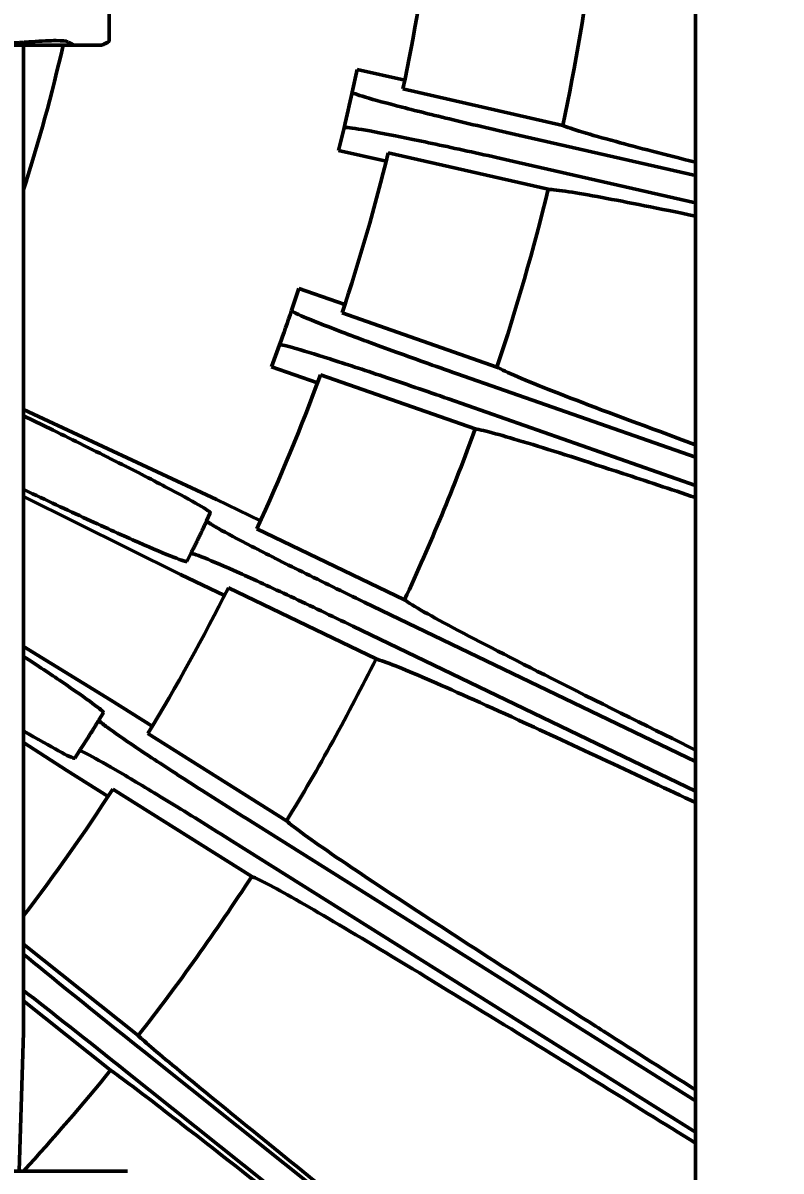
# Model space of a CAD drawing. Header units: inches. Extents: x 11 to 1621, y 11 to 1332.
# Drawn here: x 1068.983 to 1070.667, y 306.53 to 309.079 of the extents above; entities that cross this region are included whole.
import ezdxf

# ---------------------------------------------------------------- set-up
doc = ezdxf.new("R2010")
doc.units = ezdxf.units.IN
doc.header["$LTSCALE"] = 48
doc.header["$MEASUREMENT"] = 0
doc.layers.add('Dimension (ANSI)', color=7, linetype='Continuous', lineweight=25)
doc.layers.add('Visible (ANSI)', color=7, linetype='Continuous', lineweight=50)
doc.styles.add('Dimension Text', font='tahoma.ttf')
doc.dimstyles.new('ELC FT', dxfattribs={"dimscale": 48, "dimtxt": 0.12, "dimasz": 0.098425, "dimexe": 0.05, "dimexo": 0.1, "dimgap": 0.031496, "dimtad": 1, "dimdec": 5, "dimzin": 3, "dimdsep": 46, "dimlunit": 4, "dimtxsty": 'Dimension Text', "dimcen": 0.09, "dimdle": 0.5, "dimclrd": 5, "dimclre": 5, "dimclrt": 256, "dimadec": 1, "dimazin": 3, "dimtfac": 0.833333, "dimtofl": 0, "dimtmove": 0, "dimatfit": 3, "dimfxl": 0, "dimfrac": 2, "dimtolj": 1, "dimtzin": 0, "dimlwd": 25, "dimlwe": 25, "dimarcsym": 0})

# ---------------------------------------------------------------- blocks, each defined once
blk = doc.blocks.new('*D32')
at = {"layer": 'Defpoints', "color": 0, "linetype": 'Continuous', "transparency": 16777216}
for p in [(1009.1438, 460.8893), (1167.9445, 460.8893), (1018.5453, 291.4511)]:
    blk.add_point(p, dxfattribs=at)
at = {"layer": 'Dimension (ANSI)', "color": 5, "linetype": 'Continuous', "lineweight": 25, "transparency": 16777216}
for p, q in [((1163.1445, 460.8893), (1006.7438, 460.8893)), ((1009.1438, 296.1755), (1009.1438, 456.1649)), ((1013.7453, 291.4511), (1006.7438, 291.4511))]:
    blk.add_line(p, q, dxfattribs=at)
at = {"layer": 'Dimension (ANSI)', "color": 5, "linetype": 'Continuous', "transparency": 16777216}
for points in [[(1008.3564, 456.1649), (1009.9312, 456.1649), (1009.1438, 460.8893)], [(1008.3564, 296.1755), (1009.9312, 296.1755), (1009.1438, 291.4511)]]:
    blk.add_solid(points, dxfattribs=at)
at = {"layer": 'Dimension (ANSI)', "linetype": 'Continuous', "lineweight": 25, "transparency": 16777216, "insert": (1003.9957, 376.1702), "char_height": 5.76, "attachment_point": 5, "rotation": 90, "style": 'Dimension Text'}
blk.add_mtext('\\A1;14\'-1 7/16"', dxfattribs=at)
blk = doc.blocks.new('*D51')
at = {"layer": 'Defpoints', "color": 0, "linetype": 'Continuous', "transparency": 16777216}
for p in [(1146.447, 546.4511), (994.5453, 291.4511), (1018.5453, 291.4511)]:
    blk.add_point(p, dxfattribs=at)
at = {"layer": 'Dimension (ANSI)', "color": 5, "linetype": 'Continuous', "lineweight": 25, "transparency": 16777216}
for p, q in [((1141.647, 546.4511), (992.1453, 546.4511)), ((994.5453, 541.7267), (994.5453, 296.1755)), ((1013.7453, 291.4511), (992.1453, 291.4511))]:
    blk.add_line(p, q, dxfattribs=at)
at = {"layer": 'Dimension (ANSI)', "color": 5, "linetype": 'Continuous', "transparency": 16777216}
for points in [[(993.7579, 541.7267), (995.3327, 541.7267), (994.5453, 546.4511)], [(993.7579, 296.1755), (995.3327, 296.1755), (994.5453, 291.4511)]]:
    blk.add_solid(points, dxfattribs=at)
at = {"layer": 'Dimension (ANSI)', "linetype": 'Continuous', "lineweight": 25, "transparency": 16777216, "insert": (990.0336, 418.9511), "char_height": 5.76, "attachment_point": 5, "rotation": 90, "style": 'Dimension Text'}
blk.add_mtext('\\A1;21\'-3"', dxfattribs=at)

msp = doc.modelspace()

# ---------------------------------------------------------------- linework, layer by layer
at = {"layer": 'Visible (ANSI)'}
for p, q in [((1070.476979, 320.776021), (1070.476979, 302.273462)), ((1069.174311, 309.038697), (1069.174311, 309.801802)), ((1068.877059, 309.029771), (1069.098001, 309.029771)), ((1068.984479, 309.029771), (1068.984479, 306.837971)), ((1069.157309, 309.029771), (1069.098001, 309.029771)), ((1069.725238, 308.976196), (1069.714573, 308.925378)), ((1069.725238, 308.976196), (1069.831056, 308.952044)), ((1070.182149, 308.85194), (1069.827065, 308.932985)), ((1069.696619, 308.846715), (1069.684178, 308.796302)), ((1070.096145, 308.827193), (1070.476979, 308.74027)), ((1069.789996, 308.77215), (1069.684178, 308.796302)), ((1069.794669, 308.791053), (1070.149753, 308.710007)), ((1070.476979, 308.679696), (1070.083004, 308.769619)), ((1069.595883, 308.489822), (1069.579595, 308.440517)), ((1069.595883, 308.489822), (1069.698332, 308.453974)), ((1070.036008, 308.315189), (1069.692231, 308.435482)), ((1069.552947, 308.36436), (1069.53494, 308.315657)), ((1069.637388, 308.279808), (1069.53494, 308.315657)), ((1069.644148, 308.298069), (1069.987925, 308.177776)), ((1069.947774, 308.300228), (1070.476979, 308.115051)), ((1070.476979, 308.052485), (1069.92827, 308.244487)), ((1068.984479, 308.220975), (1069.412885, 308.02099)), ((1069.050198, 308.174801), (1068.984479, 308.207037)), ((1068.984479, 308.043329), (1068.986438, 308.042403)), ((1069.332824, 307.854743), (1068.984479, 308.027699)), ((1069.412885, 308.02099), (1069.510675, 307.973896)), ((1069.399319, 307.991507), (1069.391179, 307.973818)), ((1069.83069, 307.798177), (1069.502543, 307.956204)), ((1069.356171, 307.901124), (1069.347416, 307.883731)), ((1069.430615, 307.807649), (1069.332824, 307.854743)), ((1069.439377, 307.825038), (1069.767524, 307.667011)), ((1069.741336, 307.793188), (1070.476979, 307.438921)), ((1070.476979, 307.373374), (1069.715713, 307.739981)), ((1068.984479, 307.694296), (1069.178544, 307.575594)), ((1069.178544, 307.575594), (1069.270448, 307.517848)), ((1069.161763, 307.547816), (1069.151694, 307.53115)), ((1069.080374, 307.419357), (1068.984479, 307.481235)), ((1069.568776, 307.307403), (1069.260386, 307.501177)), ((1069.108767, 307.462832), (1069.09812, 307.446529)), ((1069.172277, 307.36161), (1069.080374, 307.419357)), ((1069.182931, 307.377909), (1069.491321, 307.184134)), ((1069.479425, 307.31245), (1070.476979, 306.685645)), ((1070.476979, 306.6159), (1069.448005, 307.262447)), ((1069.239084, 306.830425), (1068.984479, 307.033465)), ((1068.984479, 306.907575), (1069.177717, 306.753473)), ((1068.974884, 306.529771), (1068.984479, 306.837971)), ((1068.984479, 306.837971), (1068.981979, 306.837971)), ((1069.25001, 306.796534), (1070.476979, 305.818058)), ((1070.476979, 305.742524), (1069.21319, 306.750362)), ((1069.215279, 306.529771), (1066.373679, 306.529771))]:
    msp.add_line(p, q, dxfattribs=at)
for radius, start, end in [(4.596457, 348.050255, 352.664031), (4.96063, 347.983635, 352.730651), (3.838583, 342.172529, 347.13118), (4.596457, 341.621683, 346.23546), (4.96063, 341.555064, 346.302079), (4.596457, 335.193112, 339.806888), (4.96063, 335.126492, 339.873508), (4.596457, 328.76454, 333.378317), (4.96063, 328.697921, 333.444936), (4.596457, 322.656926, 326.949745), (4.96063, 321.996991, 327.016365), (4.96063, 317.443974, 320.860152)]:
    msp.add_arc((1065.330215, 309.884699), radius, start, end, dxfattribs=at)
for centre, major_axis, ratio, start_param, end_param in [((1066.984191, 309.507189), (-0.626169, -2.743425), 0.9920756, 1.55645939, 1.58513332), ((1066.931523, 309.324377), (-0.929398, -2.656066), 0.9920756, 1.55645939, 1.58513332), ((1069.253046, 306.800407), (0.307813, -0.245473), 0.01249982, 3.66215116, 4.71249438), ((1069.210089, 306.746541), (-0.307814, 0.245473), 0.01249982, 4.71228362, 5.54494055)]:
    msp.add_ellipse(centre, major_axis=major_axis, ratio=ratio, start_param=start_param, end_param=end_param, dxfattribs=at)
for points, weights in [([(1069.002266, 309.037595), (1068.938667, 309.032855), (1068.877059, 309.029771)], [2.65286809805, 2.67899019606, 2.69626154039]), ([(1069.098001, 309.029771), (1069.090163, 309.032855), (1069.082071, 309.037595)], [2.69626154039, 2.67899019606, 2.65286809805]), ([(1069.173238, 309.037595), (1069.165147, 309.032855), (1069.157309, 309.029771)], [2.65286809805, 2.67899019606, 2.69626154039])]:
    msp.add_rational_spline(points, weights, degree=2, dxfattribs=at)
for points, knots in [([(1069.002266, 309.037595), (1069.024956, 309.039282), (1069.043797, 309.040117), (1069.070212, 309.040117), (1069.079119, 309.039282), (1069.082071, 309.037595)], [0.744006464, 0.744006464, 0.744006464, 0.744006464, 0.95735867, 0.95735867, 1.170710875, 1.170710875, 1.170710875, 1.170710875]), ([(1069.714573, 308.925378), (1069.714428, 308.924688), (1069.716727, 308.923442), (1069.726418, 308.919772), (1069.73407, 308.917293), (1069.763258, 308.908618), (1069.790806, 308.90114), (1069.860315, 308.883254), (1069.901745, 308.87299), (1069.994421, 308.850707), (1070.044994, 308.838868), (1070.096145, 308.827193)], [0, 0, 0, 0, 0.19549809, 0.19549809, 0.40230456, 0.40230456, 0.78720508, 0.78720508, 1.17543315, 1.17543315, 1.57523368, 1.57523368, 1.57523368, 1.57523368]), ([(1070.083004, 308.769619), (1070.031853, 308.781294), (1069.981152, 308.79257), (1069.887985, 308.812705), (1069.846204, 308.821432), (1069.775819, 308.835477), (1069.747755, 308.840692), (1069.717693, 308.84554), (1069.709723, 308.846627), (1069.6994, 308.847524), (1069.696788, 308.8474), (1069.696619, 308.846715)], [0, 0, 0, 0, 0.39979191, 0.39979191, 0.78801151, 0.78801151, 1.17290368, 1.17290368, 1.37970566, 1.37970566, 1.57519948, 1.57519948, 1.57519948, 1.57519948]), ([(1070.476979, 308.7701), (1070.408538, 308.787248), (1070.348688, 308.802686), (1070.27037, 308.823968), (1070.245808, 308.830965), (1070.205362, 308.843275), (1070.190975, 308.848224), (1070.182149, 308.85194)], [-1.5751405, -1.5751405, -1.5751405, -1.5751405, -0.89223943, -0.89223943, -0.46586973, -0.46586973, 0, 0, 0, 0]), ([(1070.149753, 308.710007), (1070.159199, 308.709532), (1070.174053, 308.707787), (1070.215021, 308.701479), (1070.239682, 308.697228), (1070.325249, 308.681397), (1070.395777, 308.667284), (1070.476979, 308.650423)], [-3.938722261, -3.938722261, -3.938722261, -3.938722261, -3.836798962, -3.836798962, -3.743468053, -3.743468053, -3.571044894, -3.571044894, -3.571044894, -3.571044894]), ([(1069.579595, 308.440517), (1069.579374, 308.439848), (1069.581519, 308.438353), (1069.590738, 308.433621), (1069.598064, 308.4303), (1069.626098, 308.418412), (1069.652635, 308.407897), (1069.719704, 308.382341), (1069.759725, 308.367502), (1069.849323, 308.334983), (1069.898253, 308.317556), (1069.947774, 308.300228)], [0, 0, 0, 0, 0.19549809, 0.19549809, 0.40230456, 0.40230456, 0.78720508, 0.78720508, 1.17543315, 1.17543315, 1.57523368, 1.57523368, 1.57523368, 1.57523368]), ([(1069.92827, 308.244487), (1069.878748, 308.261815), (1069.829628, 308.278698), (1069.739302, 308.309137), (1069.698761, 308.322488), (1069.63039, 308.344324), (1069.603087, 308.352649), (1069.573757, 308.360833), (1069.565958, 308.362805), (1069.5558, 308.364853), (1069.553191, 308.365021), (1069.552947, 308.36436)], [0, 0, 0, 0, 0.39979191, 0.39979191, 0.78801151, 0.78801151, 1.17290368, 1.17290368, 1.37970566, 1.37970566, 1.57519948, 1.57519948, 1.57519948, 1.57519948]), ([(1070.47705, 308.142767), (1070.450229, 308.152584), (1070.423711, 308.162325), (1070.306183, 308.205724), (1070.225162, 308.236247), (1070.129876, 308.273733), (1070.103422, 308.284502), (1070.060076, 308.303047), (1070.044956, 308.310176), (1070.036008, 308.315189)], [-2.07875439, -2.07875439, -2.07875439, -2.07875439, -1.8347853, -1.8347853, -0.95432856, -0.95432856, -0.49894011, -0.49894011, 0, 0, 0, 0]), ([(1069.399319, 307.991507), (1069.399923, 307.992822), (1069.391072, 307.998869), (1069.356099, 308.019118), (1069.330958, 308.032818), (1069.267399, 308.06619), (1069.229559, 308.085558), (1069.165498, 308.117771), (1069.142268, 308.129357), (1069.096001, 308.152285), (1069.073136, 308.16355), (1069.050198, 308.174801)], [-1.5759127, -1.5759127, -1.5759127, -1.5759127, -1.17444953, -1.17444953, -0.78795723, -0.78795723, -0.40102019, -0.40102019, -0.19468448, -0.19468448, 0, 0, 0, 0]), ([(1069.987925, 308.177776), (1069.997258, 308.176246), (1070.011824, 308.172849), (1070.051828, 308.161995), (1070.075858, 308.155009), (1070.161278, 308.129039), (1070.233129, 308.106011), (1070.365812, 308.062421), (1070.420945, 308.044079), (1070.477106, 308.025262)], [-3.938722261, -3.938722261, -3.938722261, -3.938722261, -3.836798962, -3.836798962, -3.743468053, -3.743468053, -3.564139381, -3.564139381, -3.456140516, -3.456140516, -3.456140516, -3.456140516]), ([(1068.986438, 308.042403), (1069.034021, 308.01991), (1069.081206, 307.997817), (1069.167739, 307.957952), (1069.206495, 307.940432), (1069.272277, 307.911514), (1069.298703, 307.90038), (1069.327086, 307.889275), (1069.334632, 307.886548), (1069.344518, 307.883522), (1069.3471, 307.883103), (1069.347416, 307.883731)], [-1.57592415, -1.57592415, -1.57592415, -1.57592415, -1.17486745, -1.17486745, -0.78796298, -0.78796298, -0.40143527, -0.40143527, -0.19502231, -0.19502231, 0, 0, 0, 0]), ([(1069.356171, 307.901124), (1069.356498, 307.901778), (1069.356792, 307.902368), (1069.357094, 307.902974), (1069.357465, 307.903718), (1069.357848, 307.904487), (1069.358231, 307.905258), (1069.358984, 307.906772), (1069.359737, 307.908291), (1069.360499, 307.90983), (1069.361245, 307.911338), (1069.362, 307.912866), (1069.362759, 307.914406), (1069.363505, 307.915921), (1069.364256, 307.917448), (1069.36501, 307.918986), (1069.366493, 307.922008), (1069.367989, 307.925072), (1069.369488, 307.928158), (1069.37097, 307.931206), (1069.372454, 307.934275), (1069.373934, 307.937346), (1069.375413, 307.940418), (1069.376886, 307.943492), (1069.378346, 307.94655), (1069.379823, 307.949647), (1069.381286, 307.952727), (1069.382725, 307.95577), (1069.383457, 307.957319), (1069.384183, 307.958858), (1069.384902, 307.960386), (1069.385633, 307.96194), (1069.386357, 307.963483), (1069.38707, 307.965006), (1069.387799, 307.966562), (1069.388517, 307.968098), (1069.389231, 307.96963), (1069.389595, 307.97041), (1069.389958, 307.97119), (1069.390308, 307.971943), (1069.390593, 307.972557), (1069.390871, 307.973155), (1069.391179, 307.973818)], [4.6745427355, 4.6745427355, 4.6745427355, 4.6745427355, 4.6766032911, 4.6766032911, 4.6766032911, 4.6791315193, 4.6791315193, 4.6791315193, 4.6840938462, 4.6840938462, 4.6840938462, 4.6889526273, 4.6889526273, 4.6889526273, 4.6937303907, 4.6937303907, 4.6937303907, 4.7031180073, 4.7031180073, 4.7031180073, 4.7123889483, 4.7123889483, 4.7123889483, 4.7216598918, 4.7216598918, 4.7216598918, 4.7310475168, 4.7310475168, 4.7310475168, 4.7358252868, 4.7358252868, 4.7358252868, 4.7406840765, 4.7406840765, 4.7406840765, 4.7456464141, 4.7456464141, 4.7456464141, 4.7481746487, 4.7481746487, 4.7481746487, 4.7502352099, 4.7502352099, 4.7502352099, 4.7502352099]), ([(1069.391179, 307.973818), (1069.390885, 307.973178), (1069.392849, 307.971452), (1069.401479, 307.965717), (1069.408388, 307.961598), (1069.434914, 307.946645), (1069.460107, 307.933225), (1069.523893, 307.90032), (1069.562001, 307.881094), (1069.647395, 307.838747), (1069.694065, 307.815952), (1069.741336, 307.793188)], [0, 0, 0, 0, 0.19549809, 0.19549809, 0.40230456, 0.40230456, 0.78720508, 0.78720508, 1.17543315, 1.17543315, 1.57523368, 1.57523368, 1.57523368, 1.57523368]), ([(1069.715713, 307.739981), (1069.668442, 307.762745), (1069.621522, 307.785021), (1069.535171, 307.825382), (1069.49638, 307.843189), (1069.430884, 307.872543), (1069.404685, 307.883872), (1069.376455, 307.895289), (1069.368927, 307.898122), (1069.359062, 307.901294), (1069.356488, 307.901753), (1069.356171, 307.901124)], [0, 0, 0, 0, 0.3997919, 0.3997919, 0.78801149, 0.78801149, 1.17290367, 1.17290367, 1.37970565, 1.37970565, 1.57519948, 1.57519948, 1.57519948, 1.57519948]), ([(1070.476947, 307.464733), (1070.391386, 307.506942), (1070.274688, 307.564724), (1070.08691, 307.65915), (1070.009815, 307.698552), (1069.919326, 307.746471), (1069.894244, 307.760134), (1069.853247, 307.783416), (1069.83902, 307.792193), (1069.83069, 307.798177)], [-2.84070671, -2.84070671, -2.84070671, -2.84070671, -1.8347853, -1.8347853, -0.95432856, -0.95432856, -0.49894011, -0.49894011, 0, 0, 0, 0]), ([(1069.161763, 307.547816), (1069.162511, 307.549055), (1069.154392, 307.556055), (1069.121907, 307.580093), (1069.098457, 307.596521), (1069.044194, 307.633302), (1069.015728, 307.652232), (1068.984479, 307.672726)], [-1.5759127, -1.5759127, -1.5759127, -1.5759127, -1.17444953, -1.17444953, -0.78795723, -0.78795723, -0.46817348, -0.46817348, -0.46817348, -0.46817348]), ([(1069.767524, 307.667011), (1069.776652, 307.664439), (1069.790796, 307.659412), (1069.829496, 307.644076), (1069.852693, 307.634399), (1069.935039, 307.598857), (1070.004174, 307.567781), (1070.204713, 307.475884), (1070.357725, 307.404241), (1070.476945, 307.34811)], [-3.937722582, -3.937722582, -3.937722582, -3.937722582, -3.835677227, -3.835677227, -3.742245302, -3.742245302, -3.562687192, -3.562687192, -3.289642296, -3.289642296, -3.289642296, -3.289642296]), ([(1069.108767, 307.462832), (1069.109165, 307.463446), (1069.109523, 307.463999), (1069.109891, 307.464567), (1069.110343, 307.465265), (1069.110809, 307.465987), (1069.111277, 307.46671), (1069.112194, 307.46813), (1069.113113, 307.469555), (1069.114042, 307.470999), (1069.114953, 307.472414), (1069.115874, 307.473848), (1069.1168, 307.475293), (1069.117712, 307.476715), (1069.118629, 307.478149), (1069.11955, 307.479593), (1069.121362, 307.48243), (1069.123191, 307.485307), (1069.125027, 307.488205), (1069.12684, 307.491068), (1069.128659, 307.493951), (1069.130473, 307.496838), (1069.132287, 307.499725), (1069.134096, 307.502615), (1069.135888, 307.50549), (1069.137703, 307.508402), (1069.139502, 307.511299), (1069.141272, 307.514162), (1069.142173, 307.515619), (1069.143066, 307.517067), (1069.143952, 307.518505), (1069.144853, 307.519967), (1069.145745, 307.521419), (1069.146624, 307.522853), (1069.147523, 307.524317), (1069.148408, 307.525763), (1069.149289, 307.527206), (1069.149738, 307.527941), (1069.150186, 307.528675), (1069.150618, 307.529384), (1069.150971, 307.529962), (1069.151313, 307.530525), (1069.151694, 307.53115)], [4.6745427332, 4.6745427332, 4.6745427332, 4.6745427332, 4.6766032888, 4.6766032888, 4.6766032888, 4.6791315171, 4.6791315171, 4.6791315171, 4.6840938441, 4.6840938441, 4.6840938441, 4.6889526255, 4.6889526255, 4.6889526255, 4.6937303891, 4.6937303891, 4.6937303891, 4.703118006, 4.703118006, 4.703118006, 4.7123889473, 4.7123889473, 4.7123889473, 4.7216598912, 4.7216598912, 4.7216598912, 4.7310475165, 4.7310475165, 4.7310475165, 4.7358252867, 4.7358252867, 4.7358252867, 4.7406840766, 4.7406840766, 4.7406840766, 4.7456464144, 4.7456464144, 4.7456464144, 4.7481746491, 4.7481746491, 4.7481746491, 4.7502352104, 4.7502352104, 4.7502352104, 4.7502352104]), ([(1069.151694, 307.53115), (1069.15133, 307.530547), (1069.153088, 307.528612), (1069.161022, 307.521947), (1069.167426, 307.517079), (1069.192112, 307.499251), (1069.215643, 307.483094), (1069.275345, 307.443255), (1069.31106, 307.419883), (1069.391175, 307.368241), (1069.435, 307.340364), (1069.479425, 307.31245)], [0, 0, 0, 0, 0.19549809, 0.19549809, 0.40230456, 0.40230456, 0.78720508, 0.78720508, 1.17543315, 1.17543315, 1.57523368, 1.57523368, 1.57523368, 1.57523368]), ([(1068.98448, 307.507024), (1068.988229, 307.504832), (1068.991908, 307.502687), (1069.026564, 307.48255), (1069.051577, 307.468527), (1069.078538, 307.454314), (1069.085731, 307.45076), (1069.095217, 307.446645), (1069.097735, 307.44594), (1069.09812, 307.446529)], [-0.832844991, -0.832844991, -0.832844991, -0.832844991, -0.787962981, -0.787962981, -0.401435273, -0.401435273, -0.195022309, -0.195022309, 0, 0, 0, 0]), ([(1069.448005, 307.262447), (1069.403581, 307.29036), (1069.35945, 307.31775), (1069.278161, 307.367525), (1069.241608, 307.389563), (1069.17981, 307.426066), (1069.155044, 307.440257), (1069.12827, 307.454762), (1069.121106, 307.458421), (1069.111659, 307.462677), (1069.109152, 307.463422), (1069.108767, 307.462832)], [0, 0, 0, 0, 0.3997919, 0.3997919, 0.78801149, 0.78801149, 1.17290367, 1.17290367, 1.37970565, 1.37970565, 1.57519948, 1.57519948, 1.57519948, 1.57519948]), ([(1070.476971, 306.710233), (1070.413773, 306.750256), (1070.346222, 306.79324), (1070.219908, 306.874), (1070.036025, 306.991657), (1069.807818, 307.140562), (1069.73562, 307.188349), (1069.651065, 307.246099), (1069.627671, 307.262484), (1069.589538, 307.29021), (1069.576384, 307.300524), (1069.568776, 307.307403)], [-5.57383864, -5.57383864, -5.57383864, -5.57383864, -3.39991561, -3.39991561, -1.8347853, -1.8347853, -0.95432856, -0.95432856, -0.49894011, -0.49894011, 0, 0, 0, 0]), ([(1069.491321, 307.184134), (1069.500101, 307.180557), (1069.51359, 307.17398), (1069.550314, 307.154417), (1069.572271, 307.14221), (1069.650066, 307.097703), (1069.715235, 307.059113), (1069.939976, 306.923822), (1070.141664, 306.799609), (1070.335528, 306.679727), (1070.40889, 306.634104), (1070.476978, 306.591532)], [-3.937978298, -3.937978298, -3.937978298, -3.937978298, -3.835932487, -3.835932487, -3.74251215, -3.74251215, -3.563013797, -3.563013797, -3.204069256, -3.204069256, -2.948265001, -2.948265001, -2.948265001, -2.948265001]), ([(1070.476979, 305.83083), (1070.415291, 305.879637), (1070.351524, 305.930237), (1070.173757, 306.071679), (1070.047883, 306.172277), (1069.788273, 306.380831), (1069.628597, 306.509319), (1069.437269, 306.664622), (1069.378297, 306.712811), (1069.308758, 306.770425), (1069.289318, 306.786714), (1069.257311, 306.813981), (1069.245969, 306.823969), (1069.239084, 306.830425)], [-6.5108997, -6.5108997, -6.5108997, -6.5108997, -5.31755742, -5.31755742, -3.17115603, -3.17115603, -1.70257017, -1.70257017, -0.88983783, -0.88983783, -0.4653654, -0.4653654, 0, 0, 0, 0]), ([(1069.177717, 306.753473), (1069.185323, 306.748345), (1069.197123, 306.739853), (1069.22936, 306.715844), (1069.248658, 306.701224), (1069.316917, 306.648902), (1069.374144, 306.604413), (1069.595664, 306.43099), (1069.81034, 306.261062), (1070.03962, 306.079399), (1070.163845, 305.980444), (1070.345181, 305.835347), (1070.412651, 305.781202), (1070.47698, 305.729408)], [-3.77033534, -3.77033534, -3.77033534, -3.77033534, -3.70003746, -3.70003746, -3.63585737, -3.63585737, -3.51330002, -3.51330002, -3.22576149, -3.22576149, -2.67834819, -2.67834819, -2.35213736, -2.35213736, -2.35213736, -2.35213736])]:
    msp.add_open_spline(points, degree=3, knots=knots, dxfattribs=at)
msp.add_open_spline([(1069.173238, 309.037595), (1069.173938, 309.038012), (1069.174274, 309.038377), (1069.174259, 309.038691)], degree=3, dxfattribs=at)

# ---------------------------------------------------------------- dimensions: what is measured, and where the dimension line sits
at = {"layer": 'Dimension (ANSI)', "color": 5, "linetype": 'Continuous', "lineweight": 25, "true_color": 0x0000ff}
for base, p1, p2, picture, middle in [((994.545281, 291.451101), (1146.446979, 546.451101), (1018.545281, 291.451101), '*D51', (994.545281, 418.951101)), ((1009.143755, 460.889261), (1018.545281, 291.451101), (1167.944479, 460.889261), '*D32', (1009.143755, 376.170181))]:
    dim = msp.add_linear_dim(base=base, p1=p1, p2=p2, angle=270, dimstyle='ELC FT', override={"dimgap": 0.031496, "dimdec": 5, "dimlfac": 1, "dimtol": 0, "dimlim": 0, "dimtp": 0, "dimtm": 0, "dimtdec": 2, "dimatfit": 1}, dxfattribs=at)
    dim.commit()
    dim.dimension.update_dxf_attribs({"geometry": picture, "text_midpoint": middle, "dimtype": 160})

doc.saveas('drawing.dxf')
